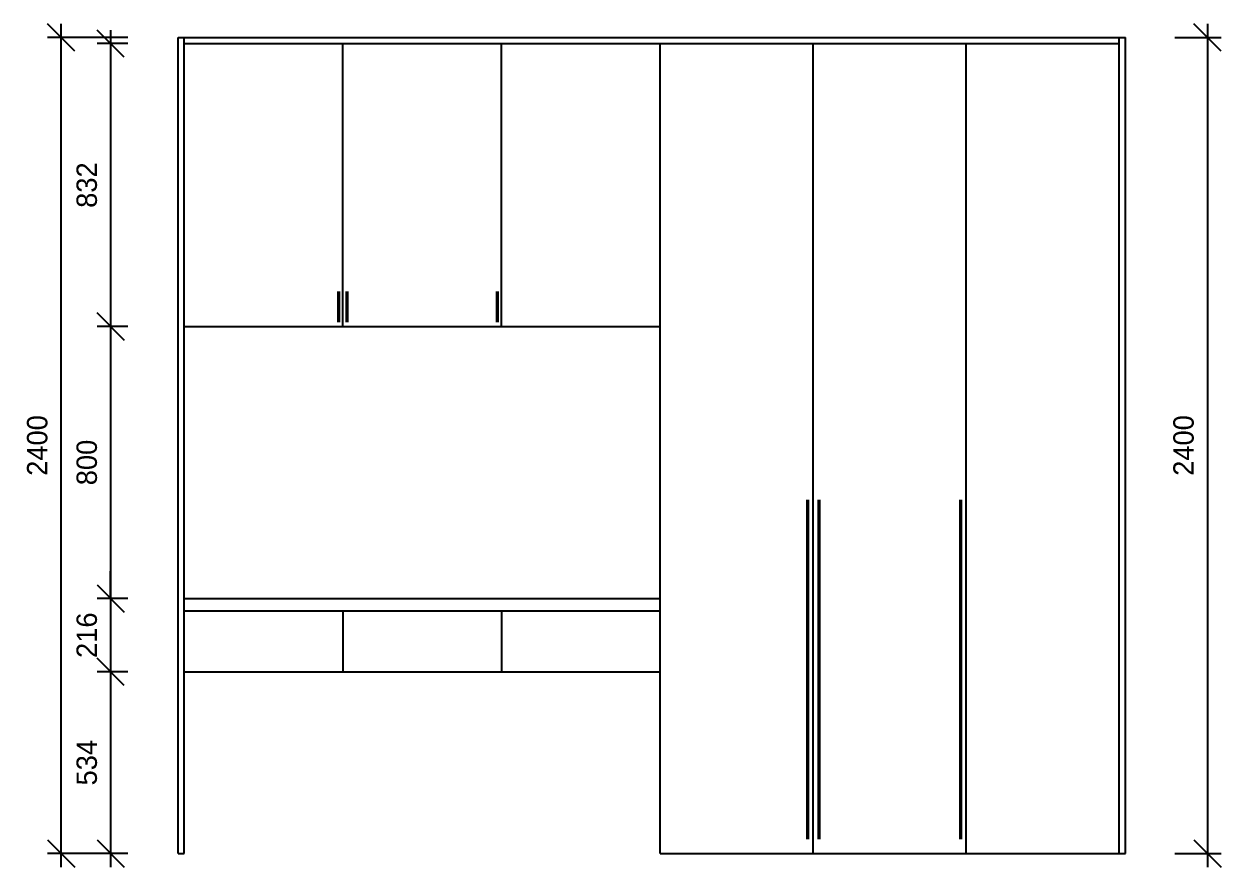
# Model space of a CAD drawing. Header units: millimetres. Extents: x 24776 to 57176, y -19492 to 15017.
# Drawn here: x 39436 to 42956, y 5604 to 8084 of the extents above; entities that cross this region are included whole.
import ezdxf

# ---------------------------------------------------------------- set-up
doc = ezdxf.new("R2010")
doc.units = ezdxf.units.MM
doc.header["$PDMODE"] = 3
doc.styles.add('RomanS', font='')
doc.styles.get('RomanS').set_extended_font_data('YouYuan')
doc.dimstyles.new('SC40', dxfattribs={"dimtxt": 60, "dimasz": 80, "dimexe": 40, "dimexo": 40, "dimgap": 40, "dimtad": 1, "dimdec": 0, "dimzin": 0, "dimdsep": 46, "dimtxsty": 'RomanS', "dimblk": 'OBLIQUE', "dimcen": 0, "dimdle": 40, "dimclrd": 9, "dimclre": 9, "dimclrt": 4, "dimadec": 0, "dimazin": 0, "dimtfac": 1, "dimtdec": 0, "dimtix": 1, "dimtmove": 2, "dimatfit": 1, "dimldrblk": 'DOT', "dimfxl": 1, "dimtolj": 1, "dimtzin": 0, "dimlwd": -1, "dimlwe": -1, "dimarcsym": 0})

# ---------------------------------------------------------------- blocks, each defined once
blk = doc.blocks.new('_Oblique')
at = {"color": 0, "linetype": 'ByBlock', "lineweight": -2}
blk.add_line((-0.5, -0.5), (0.5, 0.5), dxfattribs=at)
blk = doc.blocks.new('*D95')
at = {"color": 9, "transparency": 16777216}
for p, q in [((39545, 5603.5), (39545, 8083.5)), ((39741.1, 8043.5), (39505, 8043.5)), ((39741.1, 5643.5), (39505, 5643.5))]:
    blk.add_line(p, q, dxfattribs=at)
at = {"layer": 'Defpoints', "color": 0, "transparency": 16777216}
for p in [(39545, 8043.5), (39781.1, 8043.5), (39781.1, 5643.5)]:
    blk.add_point(p, dxfattribs=at)
at = {"color": 9, "transparency": 16777216, "xscale": 80, "yscale": 80, "zscale": 80}
for p, rotation in [((39545, 8043.5), 90), ((39545, 5643.5), 270)]:
    blk.add_blockref('_Oblique', p, dxfattribs=dict(at, rotation=rotation))
at = {"color": 4, "transparency": 16777216, "insert": (39475, 6843.5), "char_height": 60, "attachment_point": 5, "rotation": 90, "style": 'RomanS'}
blk.add_mtext('\\A1;2400', dxfattribs=at)
blk = doc.blocks.new('_Dot')
at = {"color": 0, "linetype": 'ByBlock', "lineweight": -2}
blk.add_line((-0.5, 0), (-1, 0), dxfattribs=at)
at = {"color": 0, "linetype": 'ByBlock', "const_width": 0.5}
blk.add_lwpolyline([(-0.25, 0, 1), (0.25, 0, 1)], format="xyb", close=True, dxfattribs=at)
blk = doc.blocks.new('*D96')
at = {"color": 9, "transparency": 16777216}
for p, q in [((39690.7, 8065.5), (39690.7, 7153.5)), ((39741.1, 8025.5), (39650.7, 8025.5)), ((39741.1, 7193.5), (39650.7, 7193.5))]:
    blk.add_line(p, q, dxfattribs=at)
at = {"layer": 'Defpoints', "color": 0, "transparency": 16777216}
for p in [(39781.1, 8025.5), (39690.7, 7193.5), (39781.1, 7193.5)]:
    blk.add_point(p, dxfattribs=at)
at = {"color": 9, "transparency": 16777216, "xscale": 80, "yscale": 80, "zscale": 80}
for p, rotation in [((39690.7, 8025.5), 90), ((39690.7, 7193.5), 270)]:
    blk.add_blockref('_Oblique', p, dxfattribs=dict(at, rotation=rotation))
at = {"color": 4, "transparency": 16777216, "insert": (39620.7, 7609.5), "char_height": 60, "attachment_point": 5, "rotation": 90, "style": 'RomanS'}
blk.add_mtext('\\A1;832', dxfattribs=at)
blk = doc.blocks.new('*D97')
at = {"color": 9, "transparency": 16777216}
for p, q in [((39690.7, 7233.5), (39690.7, 6353.5)), ((39741.1, 7193.5), (39650.7, 7193.5)), ((39741.1, 6393.5), (39650.7, 6393.5))]:
    blk.add_line(p, q, dxfattribs=at)
at = {"layer": 'Defpoints', "color": 0, "transparency": 16777216}
for p in [(39781.1, 7193.5), (39690.7, 6393.5), (39781.1, 6393.5)]:
    blk.add_point(p, dxfattribs=at)
at = {"color": 9, "transparency": 16777216, "xscale": 80, "yscale": 80, "zscale": 80}
for p, rotation in [((39690.7, 7193.5), 90), ((39690.7, 6393.5), 270)]:
    blk.add_blockref('_Oblique', p, dxfattribs=dict(at, rotation=rotation))
at = {"color": 4, "transparency": 16777216, "insert": (39620.7, 6793.5), "char_height": 60, "attachment_point": 5, "rotation": 90, "style": 'RomanS'}
blk.add_mtext('\\A1;800', dxfattribs=at)
blk = doc.blocks.new('*D98')
at = {"color": 9, "transparency": 16777216}
for p, q in [((39690.7, 6393.5), (39690.7, 6473.5)), ((39741.1, 6393.5), (39650.7, 6393.5)), ((39690.7, 6393.5), (39690.7, 6177.5)), ((39741.1, 6177.5), (39650.7, 6177.5)), ((39690.7, 6177.5), (39690.7, 6097.5))]:
    blk.add_line(p, q, dxfattribs=at)
at = {"layer": 'Defpoints', "color": 0, "transparency": 16777216}
for p in [(39781.1, 6393.5), (39690.7, 6177.5), (39781.1, 6177.5)]:
    blk.add_point(p, dxfattribs=at)
at = {"color": 9, "transparency": 16777216, "xscale": 80, "yscale": 80, "zscale": 80}
for p, rotation in [((39690.7, 6393.5), 270), ((39690.7, 6177.5), 90)]:
    blk.add_blockref('_Oblique', p, dxfattribs=dict(at, rotation=rotation))
at = {"color": 4, "transparency": 16777216, "insert": (39620.7, 6285.5), "char_height": 60, "attachment_point": 5, "rotation": 90, "style": 'RomanS'}
blk.add_mtext('\\A1;216', dxfattribs=at)
blk = doc.blocks.new('*D99')
at = {"color": 9, "transparency": 16777216}
for p, q in [((39690.7, 6217.5), (39690.7, 5603.5)), ((39741.1, 6177.5), (39650.7, 6177.5)), ((39741.1, 5643.5), (39650.7, 5643.5))]:
    blk.add_line(p, q, dxfattribs=at)
at = {"layer": 'Defpoints', "color": 0, "transparency": 16777216}
for p in [(39781.1, 6177.5), (39690.7, 5643.5), (39781.1, 5643.5)]:
    blk.add_point(p, dxfattribs=at)
at = {"color": 9, "transparency": 16777216, "xscale": 80, "yscale": 80, "zscale": 80}
for p, rotation in [((39690.7, 6177.5), 90), ((39690.7, 5643.5), 270)]:
    blk.add_blockref('_Oblique', p, dxfattribs=dict(at, rotation=rotation))
at = {"color": 4, "transparency": 16777216, "insert": (39620.7, 5910.5), "char_height": 60, "attachment_point": 5, "rotation": 90, "style": 'RomanS'}
blk.add_mtext('\\A1;534', dxfattribs=at)
blk = doc.blocks.new('*D100')
at = {"color": 9, "transparency": 16777216}
for p, q in [((42916.4, 8083.5), (42916.4, 5603.5)), ((42820.6, 8043.5), (42956.4, 8043.5)), ((42820.6, 5643.5), (42956.4, 5643.5))]:
    blk.add_line(p, q, dxfattribs=at)
at = {"layer": 'Defpoints', "color": 0, "transparency": 16777216}
for p in [(42780.6, 8043.5), (42780.6, 5643.5), (42916.4, 5643.5)]:
    blk.add_point(p, dxfattribs=at)
at = {"color": 9, "transparency": 16777216, "xscale": 80, "yscale": 80, "zscale": 80}
for p, rotation in [((42916.4, 8043.5), 90), ((42916.4, 5643.5), 270)]:
    blk.add_blockref('_Oblique', p, dxfattribs=dict(at, rotation=rotation))
at = {"color": 4, "transparency": 16777216, "insert": (42846.4, 6843.5), "char_height": 60, "attachment_point": 5, "rotation": 90, "style": 'RomanS'}
blk.add_mtext('\\A1;2400', dxfattribs=at)

msp = doc.modelspace()

# ---------------------------------------------------------------- linework, layer by layer
at = {"color": 255}
for p, q in [((39889, 8043.5), (42675, 8043.5)), ((39889, 5643.5), (39889, 8043.5)), ((39907, 5643.5), (39907, 8043.5)), ((42657, 5643.5), (42657, 8043.5)), ((42675, 5643.5), (42675, 8043.5)), ((39907, 8025.5), (42657, 8025.5)), ((39907, 8025.5), (41307, 8025.5)), ((40373.7, 7193.5), (40373.7, 8025.5)), ((40840.4, 7193.5), (40840.4, 8025.5)), ((41307, 5643.5), (41307, 8025.5)), ((41757, 5643.5), (41757, 8025.5)), ((42207, 5643.5), (42207, 8025.5)), ((39907, 7193.5), (41307, 7193.5)), ((39907, 6393.5), (41307, 6393.5)), ((39907, 6357.5), (41307, 6357.5)), ((40373.7, 6357.5), (40373.7, 6177.5)), ((40840.4, 6357.5), (40840.4, 6177.5)), ((39907, 6177.5), (41307, 6177.5)), ((39889, 5643.5), (39907, 5643.5)), ((41307, 5643.5), (42675, 5643.5))]:
    msp.add_line(p, q, dxfattribs=at)
at = {"color": 255, "const_width": 10}
for points in [[(40361.6, 7297.1), (40361.6, 7205.6)], [(40385.8, 7297.1), (40385.8, 7205.6)], [(40828.3, 7297.1), (40828.2, 7205.6)], [(41740.5, 6684.6), (41740.5, 5684.6)], [(41773.6, 6684.6), (41773.6, 5684.6)], [(42190.5, 6684.6), (42190.5, 5684.6)]]:
    msp.add_lwpolyline(points, dxfattribs=at)

# ---------------------------------------------------------------- dimensions: what is measured, and where the dimension line sits
at = {"color": 255}
for base, p1, p2, picture, middle in [((39545, 8043.5), (39781.1, 5643.5), (39781.1, 8043.5), '*D95', (39475, 6843.5)), ((39690.7, 7193.5), (39781.1, 8025.5), (39781.1, 7193.5), '*D96', (39620.7, 7609.5)), ((42916.4, 5643.5), (42780.6, 8043.5), (42780.6, 5643.5), '*D100', (42846.4, 6843.5)), ((39690.7, 6393.5), (39781.1, 7193.5), (39781.1, 6393.5), '*D97', (39620.7, 6793.5)), ((39690.7, 6177.5), (39781.1, 6393.5), (39781.1, 6177.5), '*D98', (39620.7, 6285.5)), ((39690.7, 5643.5), (39781.1, 6177.5), (39781.1, 5643.5), '*D99', (39620.7, 5910.5))]:
    dim = msp.add_linear_dim(base=base, p1=p1, p2=p2, angle=90, dimstyle='SC40', dxfattribs=at)
    dim.commit()
    dim.dimension.update_dxf_attribs({"geometry": picture, "text_midpoint": middle})

doc.saveas('drawing.dxf')
